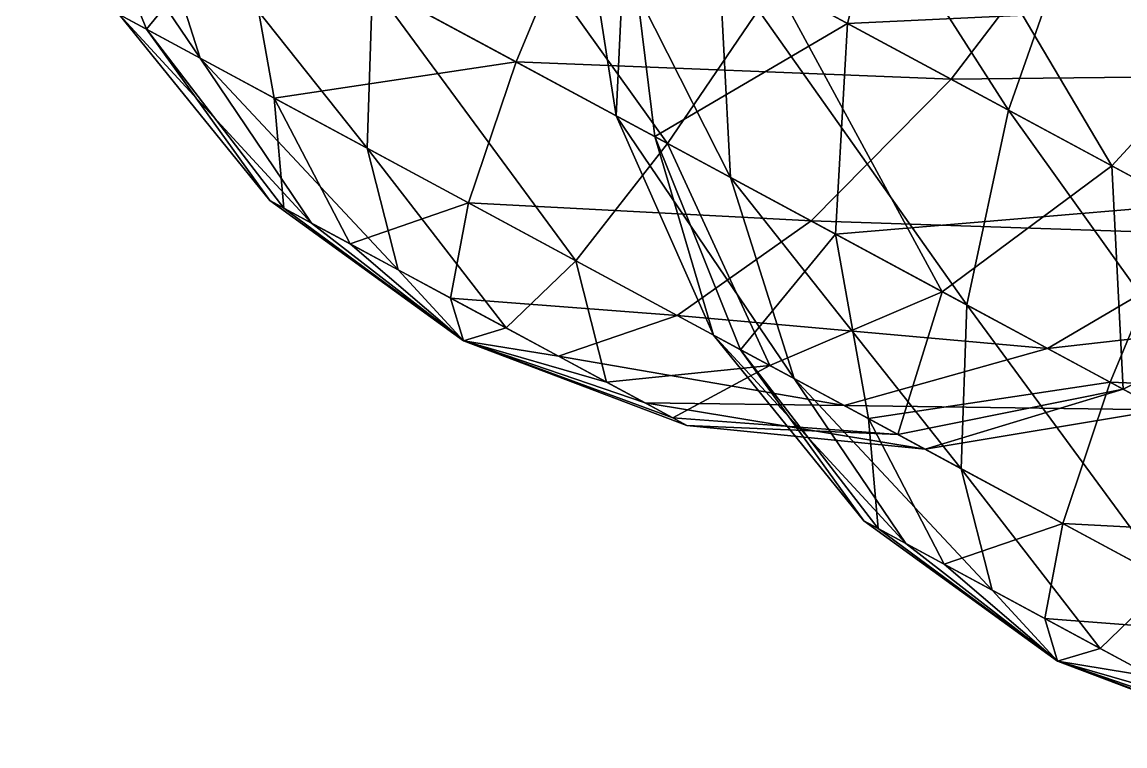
# Model space of a CAD drawing. Header units: metres. Extents: x -386 to 289, y -317 to 299.
# Drawn here: x 6.5 to 42.32, y -25.3 to -1.77 of the extents above; entities that cross this region are included whole.
import ezdxf

# ---------------------------------------------------------------- set-up
doc = ezdxf.new("R2010")
doc.units = ezdxf.units.M

msp = doc.modelspace()

# ---------------------------------------------------------------- linework, layer by layer
for points in [[(44.310596, 9.293887, -423.57208), (40.96672, 2.2753992, -424.517), (54.056976, -4.7877197, -422.57858), (54.057076, -4.7876196, -422.5785)], [(30.483192, 7.932006, -433.63284), (29.137817, 0.43644714, -435.46042), (38.53709, -4.635127, -427.28738), (38.53719, -4.635027, -427.2873)], [(30.483192, 7.932006, -433.63284), (38.53709, -4.635127, -427.28738), (40.96672, 2.2753992, -424.517), (40.96682, 2.275499, -424.5169)], [(19.236637, 5.7788363, -259.00476), (17.886827, -0.5527973, -263.4118), (27.469559, -5.72336, -261.99277), (27.469658, -5.72326, -261.99268)], [(19.236637, 5.7788363, -259.00476), (27.469559, -5.72336, -261.99277), (30.973038, -0.5537834, -257.2668), (30.973137, -0.5536834, -257.26672)], [(6.5025043, 5.5898504, -280.22443), (9.658894, -1.5305347, -281.0435), (12.28215, -2.9459686, -273.87384), (12.28225, -2.9458687, -273.87375)], [(6.5025043, 5.5898504, -280.22443), (12.28215, -2.9459686, -273.87384), (10.212353, 3.5881252, -270.08505), (10.212453, 3.5882251, -270.08496)], [(35.143898, 5.4172263, -474.26996), (33.31649, -1.8182435, -471.89468), (26.123703, 2.0627756, -461.21445), (26.123802, 2.0628755, -461.21436)], [(34.756523, 5.6262436, -254.29596), (30.973038, -0.5537834, -257.2668), (41.901817, -6.450634, -262.42963), (41.901917, -6.450534, -262.42953)], [(47.333366, -1.1598563, -480.02835), (33.31649, -1.8182435, -471.89468), (35.143898, 5.4172263, -474.26996), (35.143997, 5.4173265, -474.26987)], [(34.756523, 5.6262436, -254.29596), (41.901817, -6.450634, -262.42963), (46.945988, -0.95083714, -260.05435), (46.946087, -0.9507371, -260.05426)], [(13.624222, 1.7471781, -299.8335), (10.54195, -2.0070076, -288.74295), (7.751337, 4.9160166, -291.11313), (7.751437, 4.9161167, -291.11304)], [(7.751337, 4.9160166, -291.11313), (10.54195, -2.0070076, -288.74295), (9.658894, -1.5305347, -281.0435), (9.658994, -1.5304347, -281.0434)], [(10.212353, 3.5881252, -270.08505), (12.28215, -2.9459686, -273.87384), (17.708824, -5.8740444, -269.15515), (17.708923, -5.8739443, -269.15506)], [(10.212353, 3.5881252, -270.08505), (17.708824, -5.8740444, -269.15515), (17.886827, -0.5527973, -263.4118), (17.886927, -0.5526973, -263.4117)], [(26.123703, 2.0627756, -461.21445), (25.802958, -4.824113, -448.50705), (24.5942, 2.88805, -447.87857), (24.5943, 2.88815, -447.87848)], [(24.5942, 2.88805, -447.87857), (25.802958, -4.824113, -448.50705), (29.512806, -6.825838, -438.36768), (29.512905, -6.825738, -438.36758)], [(24.5942, 2.88805, -447.87857), (29.512806, -6.825838, -438.36768), (29.137817, 0.43644714, -435.46042), (29.137917, 0.43654713, -435.46033)], [(56.00675, 2.9829836, -301.31482), (51.60669, -3.4656162, -300.69147), (41.12316, 2.1909885, -309.8073), (41.12326, 2.1910884, -309.80722)], [(24.944813, 2.6988697, -308.77487), (22.547531, -3.0675793, -304.04892), (13.624222, 1.7471781, -299.8335), (13.624322, 1.7472781, -299.8334)], [(36.681213, -3.633751, -307.03693), (22.547531, -3.0675793, -304.04892), (24.944813, 2.6988697, -308.77487), (24.944912, 2.6989696, -308.77478)], [(41.12316, 2.1909885, -309.8073), (36.681213, -3.633751, -307.03693), (24.944813, 2.6988697, -308.77487), (24.944912, 2.6989696, -308.77478)], [(51.60669, -3.4656162, -300.69147), (36.681213, -3.633751, -307.03693), (41.12316, 2.1909885, -309.8073), (41.12326, 2.1910884, -309.80722)], [(40.96672, 2.2753992, -424.517), (38.53709, -4.635127, -427.28738), (50.27349, -10.967747, -425.54944), (50.27359, -10.967647, -425.54935)], [(40.96672, 2.2753992, -424.517), (50.27349, -10.967747, -425.54944), (54.056976, -4.7877197, -422.57858), (54.057076, -4.7876196, -422.5785)], [(26.123703, 2.0627756, -461.21445), (27.05179, -5.4979467, -459.39575), (25.802958, -4.824113, -448.50705), (25.803057, -4.8240128, -448.50696)], [(33.31649, -1.8182435, -471.89468), (27.05179, -5.4979467, -459.39575), (26.123703, 2.0627756, -461.21445), (26.123802, 2.0628755, -461.21436)], [(13.624222, 1.7471781, -299.8335), (14.694708, -4.247715, -294.90918), (10.54195, -2.0070076, -288.74295), (10.54205, -2.0069077, -288.74286)], [(22.547531, -3.0675793, -304.04892), (14.694708, -4.247715, -294.90918), (13.624222, 1.7471781, -299.8335), (13.624322, 1.7472781, -299.8334)], [(13.624222, 1.7471781, -299.8335), (13.624222, 1.7471781, -299.8335), (22.547531, -3.0675793, -304.04892), (22.54763, -3.0674794, -304.04883)], [(29.137817, 0.43644714, -435.46042), (29.512806, -6.825838, -438.36768), (37.18728, -10.966761, -431.6944), (37.187378, -10.9666605, -431.6943)], [(29.137817, 0.43644714, -435.46042), (37.18728, -10.966761, -431.6944), (38.53709, -4.635127, -427.28738), (38.53719, -4.635027, -427.2873)], [(17.886827, -0.5527973, -263.4118), (17.708824, -5.8740444, -269.15515), (24.484838, -9.530184, -268.15173), (24.484938, -9.530084, -268.15164)], [(17.886827, -0.5527973, -263.4118), (24.484838, -9.530184, -268.15173), (27.469559, -5.72336, -261.99277), (27.469658, -5.72326, -261.99268)], [(30.973038, -0.5537834, -257.2668), (27.469559, -5.72336, -261.99277), (36.392868, -10.538116, -266.2082), (36.392967, -10.538016, -266.2081)], [(30.973038, -0.5537834, -257.2668), (36.392868, -10.538116, -266.2082), (41.901817, -6.450634, -262.42963), (41.901917, -6.450534, -262.42953)], [(46.945988, -0.95083714, -260.05435), (41.901817, -6.450634, -262.42963), (49.0946, -10.331652, -273.10986), (49.0947, -10.331552, -273.10977)], [(47.333366, -1.1598563, -480.02835), (44.245266, -7.7150936, -477.0575), (33.31649, -1.8182435, -471.89468), (33.31659, -1.8181435, -471.8946)], [(10.54195, -2.0070076, -288.74295), (14.547808, -7.573902, -281.99728), (9.658894, -1.5305347, -281.0435), (9.658994, -1.5304347, -281.0434)], [(9.658894, -1.5305347, -281.0435), (14.547808, -7.573902, -281.99728), (15.9057045, -8.306583, -278.286), (15.905805, -8.306483, -278.28592)], [(9.658894, -1.5305347, -281.0435), (15.9057045, -8.306583, -278.286), (12.28215, -2.9459686, -273.87384), (12.28225, -2.9458687, -273.87375)], [(14.694708, -4.247715, -294.90918), (15.004911, -7.8205414, -285.98282), (10.54195, -2.0070076, -288.74295), (10.54205, -2.0069077, -288.74286)], [(10.54195, -2.0070076, -288.74295), (15.004911, -7.8205414, -285.98282), (14.547808, -7.573902, -281.99728), (14.547908, -7.573802, -281.9972)], [(33.31649, -1.8182435, -471.89468), (32.924675, -8.666785, -468.11612), (27.05179, -5.4979467, -459.39575), (27.05189, -5.4978466, -459.39566)], [(44.245266, -7.7150936, -477.0575), (32.924675, -8.666785, -468.11612), (33.31649, -1.8182435, -471.89468), (33.31659, -1.8181435, -471.8946)], [(33.31649, -1.8182435, -471.89468), (33.31649, -1.8182435, -471.89468), (44.245266, -7.7150936, -477.0575), (44.245365, -7.7149935, -477.0574)], [(12.28215, -2.9459686, -273.87384), (15.9057045, -8.306583, -278.286), (18.714758, -9.822268, -275.84344), (18.714857, -9.822167, -275.84335)], [(12.28215, -2.9459686, -273.87384), (18.714758, -9.822268, -275.84344), (17.708824, -5.8740444, -269.15515), (17.708923, -5.8739443, -269.15506)], [(22.547531, -3.0675793, -304.04892), (21.00444, -7.6522636, -297.88995), (14.694708, -4.247715, -294.90918), (14.694808, -4.247615, -294.9091)], [(32.130264, -8.238144, -302.62988), (21.00444, -7.6522636, -297.88995), (22.547531, -3.0675793, -304.04892), (22.54763, -3.0674794, -304.04883)], [(36.681213, -3.633751, -307.03693), (32.130264, -8.238144, -302.62988), (22.547531, -3.0675793, -304.04892), (22.54763, -3.0674794, -304.04883)], [(51.60669, -3.4656162, -300.69147), (46.080486, -8.705324, -298.8639), (36.681213, -3.633751, -307.03693), (36.681313, -3.633651, -307.03683)], [(46.080486, -8.705324, -298.8639), (32.130264, -8.238144, -302.62988), (36.681213, -3.633751, -307.03693), (36.681313, -3.633651, -307.03683)], [(21.00444, -7.6522636, -297.88995), (17.154537, -8.980417, -289.1747), (14.694708, -4.247715, -294.90918), (14.694808, -4.247615, -294.9091)], [(14.694708, -4.247715, -294.90918), (17.154537, -8.980417, -289.1747), (15.004911, -7.8205414, -285.98282), (15.005012, -7.8204412, -285.98273)], [(14.694708, -4.247715, -294.90918), (14.694708, -4.247715, -294.90918), (21.00444, -7.6522636, -297.88995), (21.00454, -7.6521635, -297.88986)], [(38.53709, -4.635127, -427.28738), (37.18728, -10.966761, -431.6944), (46.77001, -16.137323, -430.2754), (46.77011, -16.137224, -430.2753)], [(38.53709, -4.635127, -427.28738), (46.77001, -16.137323, -430.2754), (50.27349, -10.967747, -425.54944), (50.27359, -10.967647, -425.54935)], [(27.05179, -5.4979467, -459.39575), (28.959347, -11.944498, -449.3261), (25.802958, -4.824113, -448.50705), (25.803057, -4.8240128, -448.50696)], [(25.802958, -4.824113, -448.50705), (28.959347, -11.944498, -449.3261), (31.582603, -13.359932, -442.15646), (31.582703, -13.359832, -442.15637)], [(25.802958, -4.824113, -448.50705), (31.582603, -13.359932, -442.15646), (29.512806, -6.825838, -438.36768), (29.512905, -6.825738, -438.36758)], [(27.469559, -5.72336, -261.99277), (24.484838, -9.530184, -268.15173), (30.79457, -12.934731, -271.1325), (30.79467, -12.93463, -271.13242)], [(32.924675, -8.666785, -468.11612), (29.842403, -12.420971, -457.02557), (27.05179, -5.4979467, -459.39575), (27.05189, -5.4978466, -459.39566)], [(27.05179, -5.4979467, -459.39575), (29.842403, -12.420971, -457.02557), (28.959347, -11.944498, -449.3261), (28.959446, -11.944398, -449.32602)], [(27.469559, -5.72336, -261.99277), (30.79457, -12.934731, -271.1325), (36.392868, -10.538116, -266.2082), (36.392967, -10.538016, -266.2081)], [(17.708824, -5.8740444, -269.15515), (18.714758, -9.822268, -275.84344), (22.22228, -11.714825, -275.32404), (22.22238, -11.714725, -275.32394)], [(17.708824, -5.8740444, -269.15515), (22.22228, -11.714825, -275.32404), (24.484838, -9.530184, -268.15173), (24.484938, -9.530084, -268.15164)], [(41.901817, -6.450634, -262.42963), (36.392868, -10.538116, -266.2082), (42.26575, -13.706955, -274.92856), (42.26585, -13.706855, -274.92847)], [(41.901817, -6.450634, -262.42963), (42.26575, -13.706955, -274.92856), (49.0946, -10.331652, -273.10986), (49.0947, -10.331552, -273.10977)], [(29.512806, -6.825838, -438.36768), (31.582603, -13.359932, -442.15646), (37.009277, -16.288008, -437.43777), (37.009377, -16.287909, -437.43768)], [(29.512806, -6.825838, -438.36768), (37.009277, -16.288008, -437.43777), (37.18728, -10.966761, -431.6944), (37.187378, -10.9666605, -431.6943)], [(15.004911, -7.8205414, -285.98282), (20.836077, -12.128407, -283.02084), (14.547808, -7.573902, -281.99728), (14.547908, -7.573802, -281.9972)], [(14.547808, -7.573902, -281.99728), (20.836077, -12.128407, -283.02084), (15.9057045, -8.306583, -278.286), (15.905805, -8.306483, -278.28592)], [(17.154537, -8.980417, -289.1747), (20.836077, -12.128407, -283.02084), (15.004911, -7.8205414, -285.98282), (15.005012, -7.8204412, -285.98273)], [(21.00444, -7.6522636, -297.88995), (20.420696, -10.742741, -290.71765), (17.154537, -8.980417, -289.1747), (17.154636, -8.980317, -289.17462)], [(27.780453, -11.308403, -296.88654), (20.420696, -10.742741, -290.71765), (21.00444, -7.6522636, -297.88995), (21.00454, -7.6521635, -297.88986)], [(32.130264, -8.238144, -302.62988), (27.780453, -11.308403, -296.88654), (21.00444, -7.6522636, -297.88995), (21.00454, -7.6521635, -297.88986)], [(44.245266, -7.7150936, -477.0575), (41.847984, -13.481543, -472.33154), (32.924675, -8.666785, -468.11612), (32.924774, -8.666685, -468.11603)], [(55.981667, -14.047714, -475.31955), (41.847984, -13.481543, -472.33154), (44.245266, -7.7150936, -477.0575), (44.245365, -7.7149935, -477.0574)], [(39.804737, -12.379065, -295.95663), (27.780453, -11.308403, -296.88654), (32.130264, -8.238144, -302.62988), (32.130363, -8.238044, -302.6298)], [(46.080486, -8.705324, -298.8639), (39.804737, -12.379065, -295.95663), (32.130264, -8.238144, -302.62988), (32.130363, -8.238044, -302.6298)], [(15.9057045, -8.306583, -278.286), (20.836077, -12.128407, -283.02084), (18.714758, -9.822268, -275.84344), (18.714857, -9.822167, -275.84335)], [(32.924675, -8.666785, -468.11612), (33.995163, -14.661678, -463.1918), (29.842403, -12.420971, -457.02557), (29.842503, -12.420871, -457.02548)], [(41.847984, -13.481543, -472.33154), (33.995163, -14.661678, -463.1918), (32.924675, -8.666785, -468.11612), (32.924774, -8.666685, -468.11603)], [(32.924675, -8.666785, -468.11612), (32.924675, -8.666785, -468.11612), (41.847984, -13.481543, -472.33154), (41.848083, -13.481442, -472.33145)], [(50.6241, -11.156927, -286.44574), (39.804737, -12.379065, -295.95663), (46.080486, -8.705324, -298.8639), (46.080585, -8.705224, -298.8638)], [(20.420696, -10.742741, -290.71765), (20.836077, -12.128407, -283.02084), (17.154537, -8.980417, -289.1747), (17.154636, -8.980317, -289.17462)], [(24.484838, -9.530184, -268.15173), (22.22228, -11.714825, -275.32404), (25.488438, -13.477148, -276.86697), (25.488537, -13.477048, -276.86688)], [(24.484838, -9.530184, -268.15173), (25.488438, -13.477148, -276.86697), (30.79457, -12.934731, -271.1325), (30.79467, -12.93463, -271.13242)], [(18.714758, -9.822268, -275.84344), (20.836077, -12.128407, -283.02084), (22.22228, -11.714825, -275.32404), (22.22238, -11.714725, -275.32394)], [(49.0946, -10.331652, -273.10986), (42.26575, -13.706955, -274.92856), (43.514584, -14.380791, -285.81726), (43.514683, -14.380691, -285.81717)], [(23.928217, -12.6353, -290.19824), (20.836077, -12.128407, -283.02084), (20.420696, -10.742741, -290.71765), (20.420795, -10.7426405, -290.71756)], [(27.780453, -11.308403, -296.88654), (23.928217, -12.6353, -290.19824), (20.420696, -10.742741, -290.71765), (20.420795, -10.7426405, -290.71756)], [(36.392868, -10.538116, -266.2082), (30.79457, -12.934731, -271.1325), (34.947327, -15.175438, -277.29874), (34.947426, -15.175338, -277.29865)], [(36.392868, -10.538116, -266.2082), (34.947327, -15.175438, -277.29874), (42.26575, -13.706955, -274.92856), (42.26585, -13.706855, -274.92847)], [(37.18728, -10.966761, -431.6944), (37.009277, -16.288008, -437.43777), (43.785294, -19.944147, -436.43436), (43.785393, -19.944048, -436.43427)], [(37.18728, -10.966761, -431.6944), (43.785294, -19.944147, -436.43436), (46.77001, -16.137323, -430.2754), (46.77011, -16.137224, -430.2753)], [(33.207127, -14.236477, -292.16785), (23.928217, -12.6353, -290.19824), (27.780453, -11.308403, -296.88654), (27.780552, -11.308303, -296.88644)], [(39.804737, -12.379065, -295.95663), (33.207127, -14.236477, -292.16785), (27.780453, -11.308403, -296.88654), (27.780552, -11.308303, -296.88644)], [(50.6241, -11.156927, -286.44574), (43.514584, -14.380791, -285.81726), (39.804737, -12.379065, -295.95663), (39.804836, -12.378964, -295.95654)], [(22.22228, -11.714825, -275.32404), (20.836077, -12.128407, -283.02084), (25.488438, -13.477148, -276.86697), (25.488537, -13.477048, -276.86688)], [(25.488438, -13.477148, -276.86697), (20.836077, -12.128407, -283.02084), (27.638062, -14.637024, -280.05887), (27.63816, -14.636924, -280.05878)], [(27.638062, -14.637024, -280.05887), (20.836077, -12.128407, -283.02084), (28.095167, -14.883663, -284.0444), (28.095266, -14.883563, -284.0443)], [(28.095167, -14.883663, -284.0444), (20.836077, -12.128407, -283.02084), (26.73727, -14.150982, -287.75568), (26.73737, -14.150882, -287.75558)], [(26.73727, -14.150982, -287.75568), (20.836077, -12.128407, -283.02084), (23.928217, -12.6353, -290.19824), (23.928316, -12.6352, -290.19815)], [(29.842403, -12.420971, -457.02557), (33.84826, -17.987865, -450.2799), (28.959347, -11.944498, -449.3261), (28.959446, -11.944398, -449.32602)], [(28.959347, -11.944498, -449.3261), (33.84826, -17.987865, -450.2799), (35.206158, -18.720547, -446.56863), (35.206257, -18.720448, -446.56854)], [(28.959347, -11.944498, -449.3261), (35.206158, -18.720547, -446.56863), (31.582603, -13.359932, -442.15646), (31.582703, -13.359832, -442.15637)], [(33.995163, -14.661678, -463.1918), (34.305367, -18.234505, -454.26544), (29.842403, -12.420971, -457.02557), (29.842503, -12.420871, -457.02548)], [(29.842403, -12.420971, -457.02557), (34.305367, -18.234505, -454.26544), (33.84826, -17.987865, -450.2799), (33.84836, -17.987766, -450.27982)], [(43.514584, -14.380791, -285.81726), (33.207127, -14.236477, -292.16785), (39.804737, -12.379065, -295.95663), (39.804836, -12.378964, -295.95654)], [(33.207127, -14.236477, -292.16785), (26.73727, -14.150982, -287.75568), (23.928217, -12.6353, -290.19824), (23.928316, -12.6352, -290.19815)], [(30.79457, -12.934731, -271.1325), (25.488438, -13.477148, -276.86697), (27.638062, -14.637024, -280.05887), (27.63816, -14.636924, -280.05878)], [(30.79457, -12.934731, -271.1325), (27.638062, -14.637024, -280.05887), (34.947327, -15.175438, -277.29874), (34.947426, -15.175338, -277.29865)], [(31.582603, -13.359932, -442.15646), (35.206158, -18.720547, -446.56863), (38.015213, -20.23623, -444.12607), (38.015312, -20.236132, -444.12598)], [(31.582603, -13.359932, -442.15646), (38.015213, -20.23623, -444.12607), (37.009277, -16.288008, -437.43777), (37.009377, -16.287909, -437.43768)], [(41.847984, -13.481543, -472.33154), (40.304893, -18.066227, -466.17258), (33.995163, -14.661678, -463.1918), (33.995262, -14.661578, -463.1917)], [(51.430717, -18.652107, -470.9125), (40.304893, -18.066227, -466.17258), (41.847984, -13.481543, -472.33154), (41.848083, -13.481442, -472.33145)], [(55.981667, -14.047714, -475.31955), (51.430717, -18.652107, -470.9125), (41.847984, -13.481543, -472.33154), (41.848083, -13.481442, -472.33145)], [(42.26575, -13.706955, -274.92856), (34.947327, -15.175438, -277.29874), (35.830383, -15.651909, -284.9982), (35.830482, -15.651809, -284.9981)], [(42.26575, -13.706955, -274.92856), (35.830383, -15.651909, -284.9982), (43.514584, -14.380791, -285.81726), (43.514683, -14.380691, -285.81717)], [(35.830383, -15.651909, -284.9982), (28.095167, -14.883663, -284.0444), (26.73727, -14.150982, -287.75568), (26.73737, -14.150882, -287.75558)], [(35.830383, -15.651909, -284.9982), (26.73727, -14.150982, -287.75568), (33.207127, -14.236477, -292.16785), (33.207226, -14.236377, -292.16776)], [(43.514584, -14.380791, -285.81726), (35.830383, -15.651909, -284.9982), (33.207127, -14.236477, -292.16785), (33.207226, -14.236377, -292.16776)], [(34.947327, -15.175438, -277.29874), (27.638062, -14.637024, -280.05887), (28.095167, -14.883663, -284.0444), (28.095266, -14.883563, -284.0443)], [(40.304893, -18.066227, -466.17258), (36.45499, -19.39438, -457.45734), (33.995163, -14.661678, -463.1918), (33.995262, -14.661578, -463.1917)], [(33.995163, -14.661678, -463.1918), (36.45499, -19.39438, -457.45734), (34.305367, -18.234505, -454.26544), (34.305466, -18.234406, -454.26535)], [(33.995163, -14.661678, -463.1918), (33.995163, -14.661678, -463.1918), (40.304893, -18.066227, -466.17258), (40.304993, -18.066128, -466.1725)], [(34.947327, -15.175438, -277.29874), (28.095167, -14.883663, -284.0444), (35.830383, -15.651909, -284.9982), (35.830482, -15.651809, -284.9981)], [(37.009277, -16.288008, -437.43777), (38.015213, -20.23623, -444.12607), (41.522736, -22.128788, -443.60666), (41.522835, -22.128689, -443.60657)], [(37.009277, -16.288008, -437.43777), (41.522736, -22.128788, -443.60666), (43.785294, -19.944147, -436.43436), (43.785393, -19.944048, -436.43427)], [(34.305367, -18.234505, -454.26544), (40.136528, -22.54237, -451.30347), (33.84826, -17.987865, -450.2799), (33.84836, -17.987766, -450.27982)], [(33.84826, -17.987865, -450.2799), (40.136528, -22.54237, -451.30347), (35.206158, -18.720547, -446.56863), (35.206257, -18.720448, -446.56854)], [(36.45499, -19.39438, -457.45734), (40.136528, -22.54237, -451.30347), (34.305367, -18.234505, -454.26544), (34.305466, -18.234406, -454.26535)], [(40.304893, -18.066227, -466.17258), (39.72115, -21.156704, -459.00027), (36.45499, -19.39438, -457.45734), (36.45509, -19.394281, -457.45724)], [(47.080906, -21.722366, -465.16916), (39.72115, -21.156704, -459.00027), (40.304893, -18.066227, -466.17258), (40.304993, -18.066128, -466.1725)], [(51.430717, -18.652107, -470.9125), (47.080906, -21.722366, -465.16916), (40.304893, -18.066227, -466.17258), (40.304993, -18.066128, -466.1725)], [(35.206158, -18.720547, -446.56863), (40.136528, -22.54237, -451.30347), (38.015213, -20.23623, -444.12607), (38.015312, -20.236132, -444.12598)], [(39.72115, -21.156704, -459.00027), (40.136528, -22.54237, -451.30347), (36.45499, -19.39438, -457.45734), (36.45509, -19.394281, -457.45724)], [(43.785294, -19.944147, -436.43436), (41.522736, -22.128788, -443.60666), (44.78889, -23.891111, -445.1496), (44.78899, -23.891012, -445.1495)], [(38.015213, -20.23623, -444.12607), (40.136528, -22.54237, -451.30347), (41.522736, -22.128788, -443.60666), (41.522835, -22.128689, -443.60657)], [(43.22867, -23.049263, -458.48087), (40.136528, -22.54237, -451.30347), (39.72115, -21.156704, -459.00027), (39.72125, -21.156605, -459.00018)], [(47.080906, -21.722366, -465.16916), (43.22867, -23.049263, -458.48087), (39.72115, -21.156704, -459.00027), (39.72125, -21.156605, -459.00018)], [(41.522736, -22.128788, -443.60666), (40.136528, -22.54237, -451.30347), (44.78889, -23.891111, -445.1496), (44.78899, -23.891012, -445.1495)], [(44.78889, -23.891111, -445.1496), (40.136528, -22.54237, -451.30347), (46.938515, -25.050987, -448.3415), (46.938614, -25.050888, -448.3414)], [(46.938515, -25.050987, -448.3415), (40.136528, -22.54237, -451.30347), (47.395622, -25.297626, -452.32703), (47.39572, -25.297527, -452.32693)], [(47.395622, -25.297626, -452.32703), (40.136528, -22.54237, -451.30347), (46.037724, -24.564945, -456.0383), (46.037823, -24.564846, -456.0382)], [(46.037724, -24.564945, -456.0383), (40.136528, -22.54237, -451.30347), (43.22867, -23.049263, -458.48087), (43.228767, -23.049164, -458.48077)]]:
    msp.add_3dface(points)

doc.saveas('drawing.dxf')
